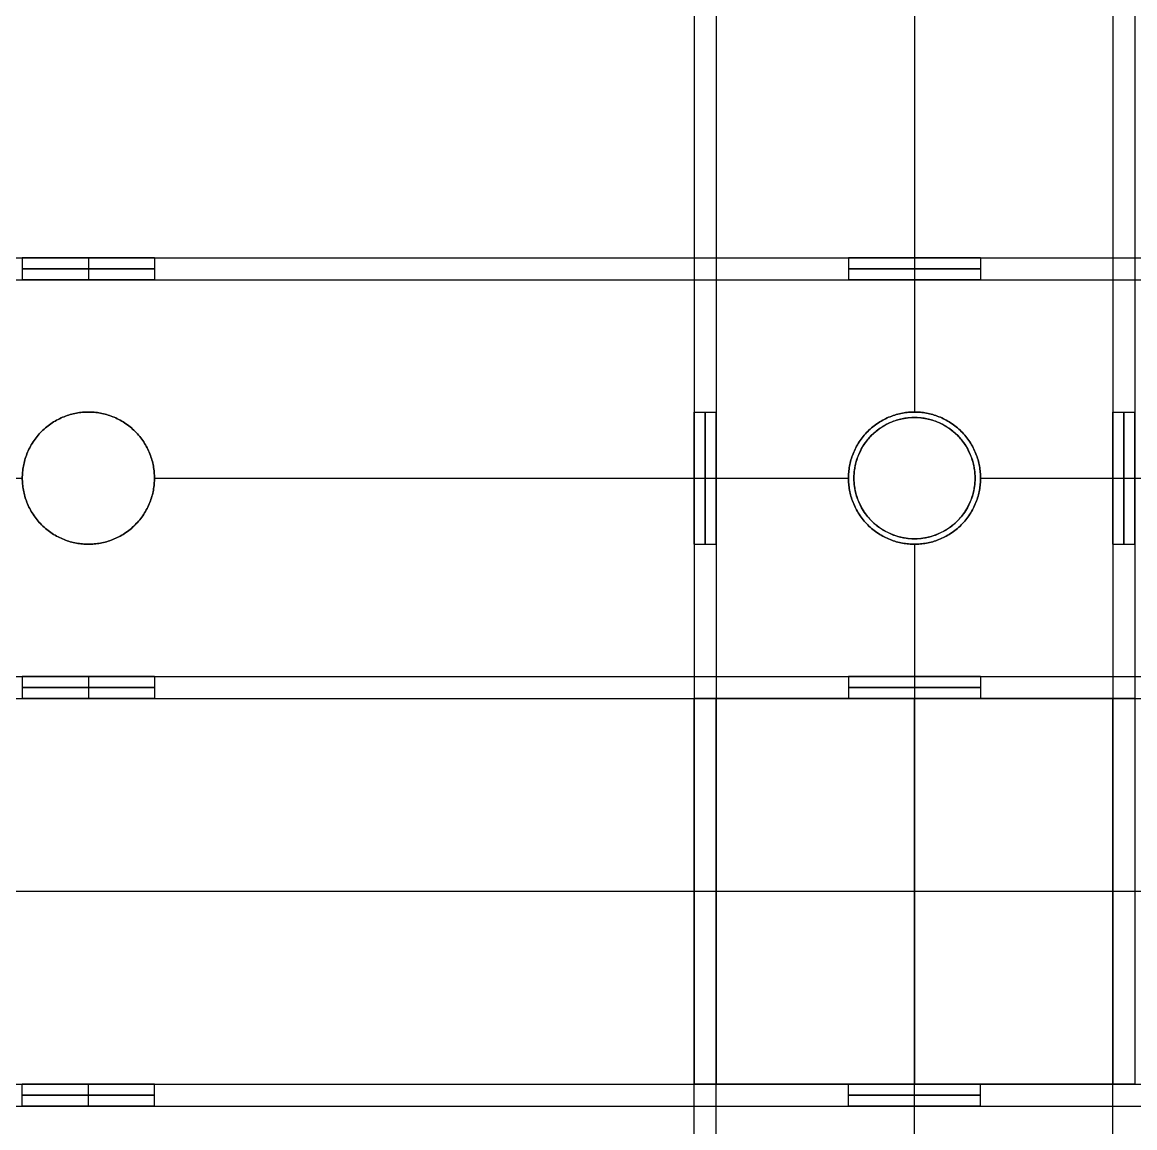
# Model space of a CAD drawing. Header units: millimetres. Extents: x -6529 to 809, y -8611 to 207.
# Drawn here: x 32.5 to 133.5, y -4374.7 to -4274.3 of the extents above; entities that cross this region are included whole.
import ezdxf

# ---------------------------------------------------------------- set-up
doc = ezdxf.new("R2010")
doc.units = ezdxf.units.MM
doc.header["$MEASUREMENT"] = 0
for name, color, linetype, true_color in [('gaten$11mm', 7, 'Continuous', 0xff6a35), ('platen', 7, 'Continuous', 0x007f00), ('staal', 5, 'Continuous', 0x0000ff)]:
    doc.layers.add(name, color=color, linetype=linetype, true_color=true_color)

# ---------------------------------------------------------------- blocks, each defined once
blk = doc.blocks.new('top plaat')
at = {"layer": 'platen'}
for p, q in [((620.5, -575), (620.5, -575, 18)), ((615, -580.5), (615, -580.5, 18)), ((626, -580.5), (626, -580.5, 18)), ((620.5, -586), (620.5, -586, 18)), ((0, -618), (1316, -618)), ((0, -618, 18), (1316, -618, 18))]:
    blk.add_line(p, q, dxfattribs=at)
blk.add_circle((620.5, -580.5, 9), 5.5, dxfattribs=at)
for points in [[(626, -580.5), (626, -586), (620.5, -586), (615, -586), (615, -580.5), (615, -575), (620.5, -575), (626, -575), (626, -580.5)], [(626, -580.5, 18), (626, -586, 18), (620.5, -586, 18), (615, -586, 18), (615, -580.5, 18), (615, -575, 18), (620.5, -575, 18), (626, -575, 18), (626, -580.5, 18)]]:
    blk.add_rational_spline(points, [1, 0.707106781187, 1, 0.707106781187, 1, 0.707106781187, 1, 0.707106781187, 1], degree=2, knots=[-37.699112, -37.699112, -37.699112, -28.274334, -28.274334, -18.849556, -18.849556, -9.424778, -9.424778, 0, 0, 0], dxfattribs=at)
blk = doc.blocks.new('plaat base')
at = {"layer": 'platen'}
for p, q in [((58, -600), (1258, -600)), ((58, -600, 18), (1258, -600, 18))]:
    blk.add_line(p, q, dxfattribs=at)

msp = doc.modelspace()

# ---------------------------------------------------------------- linework, layer by layer
at = {"layer": 'gaten$11mm'}
msp.add_circle((113.53, -4315.71), 5.5, dxfattribs=at)
at = {"layer": 'staal'}
for p, q in [((32.53, -4295.71, 1296), (32.53, -4297.71, 1296)), ((38.53, -4295.71, 1302), (38.53, -4297.71, 1302)), ((38.53, -4295.71, 1290), (38.53, -4297.71, 1290)), ((44.53, -4295.71, 1296), (44.53, -4297.71, 1296)), ((107.53, -4295.71, 1296), (107.53, -4297.71, 1296)), ((113.53, -4295.71, 1302), (113.53, -4297.71, 1302)), ((113.53, -4295.71, 1290), (113.53, -4297.71, 1290)), ((119.53, -4295.71, 1296), (119.53, -4297.71, 1296)), ((38.53, -4309.71, 1278), (38.53, -4309.71, 1276)), ((38.53, -4309.71, 1316), (38.53, -4309.71, 1314)), ((93.53, -4309.71, 20), (95.53, -4309.71, 20)), ((113.53, -4309.71, 2), (113.53, -4309.71)), ((113.53, -4309.71, 40), (113.53, -4309.71, 38)), ((113.53, -4309.71, 1278), (113.53, -4309.71, 1276)), ((113.53, -4309.71, 1316), (113.53, -4309.71, 1314)), ((131.53, -4309.71, 20), (133.53, -4309.71, 20)), ((32.53, -4315.71, 1278), (32.53, -4315.71, 1276)), ((32.53, -4315.71, 1316), (32.53, -4315.71, 1314)), ((44.53, -4315.71, 1278), (44.53, -4315.71, 1276)), ((44.53, -4315.71, 1316), (44.53, -4315.71, 1314)), ((93.53, -4315.71, 26), (95.53, -4315.71, 26)), ((93.53, -4315.71, 14), (95.53, -4315.71, 14)), ((107.53, -4315.71, 2), (107.53, -4315.71)), ((107.53, -4315.71, 40), (107.53, -4315.71, 38)), ((107.53, -4315.71, 1278), (107.53, -4315.71, 1276)), ((107.53, -4315.71, 1316), (107.53, -4315.71, 1314)), ((119.53, -4315.71, 2), (119.53, -4315.71)), ((119.53, -4315.71, 40), (119.53, -4315.71, 38)), ((119.53, -4315.71, 1278), (119.53, -4315.71, 1276)), ((119.53, -4315.71, 1316), (119.53, -4315.71, 1314)), ((131.53, -4315.71, 26), (133.53, -4315.71, 26)), ((131.53, -4315.71, 14), (133.53, -4315.71, 14)), ((38.53, -4321.71, 1278), (38.53, -4321.71, 1276)), ((38.53, -4321.71, 1316), (38.53, -4321.71, 1314)), ((93.53, -4321.71, 20), (95.53, -4321.71, 20)), ((113.53, -4321.71, 2), (113.53, -4321.71)), ((113.53, -4321.71, 40), (113.53, -4321.71, 38)), ((113.53, -4321.71, 1278), (113.53, -4321.71, 1276)), ((113.53, -4321.71, 1316), (113.53, -4321.71, 1314)), ((131.53, -4321.71, 20), (133.53, -4321.71, 20)), ((32.53, -4333.71, 1296), (32.53, -4335.71, 1296)), ((38.53, -4333.71, 1302), (38.53, -4335.71, 1302)), ((38.53, -4333.71, 1290), (38.53, -4335.71, 1290)), ((44.53, -4333.71, 1296), (44.53, -4335.71, 1296)), ((107.53, -4333.71, 1296), (107.53, -4335.71, 1296)), ((113.53, -4333.71, 1302), (113.53, -4335.71, 1302)), ((113.53, -4333.71, 1290), (113.53, -4335.71, 1290)), ((119.53, -4333.71, 1296), (119.53, -4335.71, 1296)), ((93.53, -4335.71, 1296), (95.53, -4335.71, 1296)), ((113.53, -4335.71, 1316), (113.53, -4335.71, 1314)), ((113.53, -4335.71, 1278), (113.53, -4335.71, 1276)), ((131.53, -4335.71, 1296), (133.53, -4335.71, 1296)), ((32.53, -4372.71, 20), (32.53, -4370.71, 20)), ((38.53, -4372.71, 26), (38.53, -4370.71, 26)), ((38.53, -4372.71, 14), (38.53, -4370.71, 14)), ((44.53, -4372.71, 20), (44.53, -4370.71, 20)), ((93.53, -4370.71, 20), (95.53, -4370.71, 20)), ((107.53, -4372.71, 20), (107.53, -4370.71, 20)), ((113.53, -4372.71, 26), (113.53, -4370.71, 26)), ((113.53, -4372.71, 14), (113.53, -4370.71, 14)), ((113.53, -4370.71, 40), (113.53, -4370.71, 38)), ((113.53, -4370.71, 2), (113.53, -4370.71)), ((119.53, -4372.71, 20), (119.53, -4370.71, 20)), ((131.53, -4370.71, 20), (133.53, -4370.71, 20))]:
    msp.add_line(p, q, dxfattribs=at)
for points in [[(93.53, -3735.21), (93.53, -4052.96), (93.53, -4370.71)], [(93.53, -3735.21, 40), (93.53, -4052.96, 40), (93.53, -4370.71, 40)], [(95.53, -3735.21, 2), (95.53, -4052.96, 2), (95.53, -4370.71, 2)], [(95.53, -3735.21, 38), (95.53, -4052.96, 38), (95.53, -4370.71, 38)], [(131.53, -3735.21, 2), (131.53, -4052.96, 2), (131.53, -4370.71, 2)], [(131.53, -3735.21, 38), (131.53, -4052.96, 38), (131.53, -4370.71, 38)], [(133.53, -3735.21), (133.53, -4052.96), (133.53, -4370.71)], [(133.53, -3735.21, 40), (133.53, -4052.96, 40), (133.53, -4370.71, 40)], [(93.53, -4246.71, 20), (93.53, -4278.21, 20), (93.53, -4309.71, 20)], [(95.53, -4246.71, 20), (95.53, -4278.21, 20), (95.53, -4309.71, 20)], [(113.53, -4246.71), (113.53, -4278.21), (113.53, -4309.71)], [(113.53, -4246.71, 40), (113.53, -4278.21, 40), (113.53, -4309.71, 40)], [(113.53, -4246.71, 2), (113.53, -4278.21, 2), (113.53, -4309.71, 2)], [(113.53, -4246.71, 38), (113.53, -4278.21, 38), (113.53, -4309.71, 38)], [(131.53, -4246.71, 20), (131.53, -4278.21, 20), (131.53, -4309.71, 20)], [(133.53, -4246.71, 20), (133.53, -4278.21, 20), (133.53, -4309.71, 20)], [(-466.97, -4295.71, 1276), (-149.22, -4295.71, 1276), (168.53, -4295.71, 1276)], [(-466.97, -4295.71, 1316), (-149.22, -4295.71, 1316), (168.53, -4295.71, 1316)], [(-30.47, -4295.71, 1296), (1.03, -4295.71, 1296), (32.53, -4295.71, 1296)], [(44.53, -4295.71, 1296), (76.03, -4295.71, 1296), (107.53, -4295.71, 1296)], [(119.53, -4295.71, 1296), (144.03, -4295.71, 1296), (168.53, -4295.71, 1296)], [(-466.97, -4297.71, 1278), (-149.22, -4297.71, 1278), (168.53, -4297.71, 1278)], [(-466.97, -4297.71, 1314), (-149.22, -4297.71, 1314), (168.53, -4297.71, 1314)], [(-30.47, -4297.71, 1296), (1.03, -4297.71, 1296), (32.53, -4297.71, 1296)], [(44.53, -4297.71, 1296), (76.03, -4297.71, 1296), (107.53, -4297.71, 1296)], [(119.53, -4297.71, 1296), (144.03, -4297.71, 1296), (168.53, -4297.71, 1296)], [(-30.47, -4315.71, 1276), (1.03, -4315.71, 1276), (32.53, -4315.71, 1276)], [(-30.47, -4315.71, 1316), (1.03, -4315.71, 1316), (32.53, -4315.71, 1316)], [(-30.47, -4315.71, 1278), (1.03, -4315.71, 1278), (32.53, -4315.71, 1278)], [(-30.47, -4315.71, 1314), (1.03, -4315.71, 1314), (32.53, -4315.71, 1314)], [(44.53, -4315.71, 1276), (76.03, -4315.71, 1276), (107.53, -4315.71, 1276)], [(44.53, -4315.71, 1316), (76.03, -4315.71, 1316), (107.53, -4315.71, 1316)], [(44.53, -4315.71, 1278), (76.03, -4315.71, 1278), (107.53, -4315.71, 1278)], [(44.53, -4315.71, 1314), (76.03, -4315.71, 1314), (107.53, -4315.71, 1314)], [(119.53, -4315.71, 1276), (144.03, -4315.71, 1276), (168.53, -4315.71, 1276)], [(119.53, -4315.71, 1316), (144.03, -4315.71, 1316), (168.53, -4315.71, 1316)], [(119.53, -4315.71, 1278), (144.03, -4315.71, 1278), (168.53, -4315.71, 1278)], [(119.53, -4315.71, 1314), (144.03, -4315.71, 1314), (168.53, -4315.71, 1314)], [(93.53, -4321.71, 20), (93.53, -4346.21, 20), (93.53, -4370.71, 20)], [(95.53, -4321.71, 20), (95.53, -4346.21, 20), (95.53, -4370.71, 20)], [(113.53, -4321.71), (113.53, -4346.21), (113.53, -4370.71)], [(113.53, -4321.71, 40), (113.53, -4346.21, 40), (113.53, -4370.71, 40)], [(113.53, -4321.71, 2), (113.53, -4346.21, 2), (113.53, -4370.71, 2)], [(113.53, -4321.71, 38), (113.53, -4346.21, 38), (113.53, -4370.71, 38)], [(131.53, -4321.71, 20), (131.53, -4346.21, 20), (131.53, -4370.71, 20)], [(133.53, -4321.71, 20), (133.53, -4346.21, 20), (133.53, -4370.71, 20)], [(-466.97, -4333.71, 1278), (-149.22, -4333.71, 1278), (168.53, -4333.71, 1278)], [(-466.97, -4333.71, 1314), (-149.22, -4333.71, 1314), (168.53, -4333.71, 1314)], [(-30.47, -4333.71, 1296), (1.03, -4333.71, 1296), (32.53, -4333.71, 1296)], [(44.53, -4333.71, 1296), (76.03, -4333.71, 1296), (107.53, -4333.71, 1296)], [(119.53, -4333.71, 1296), (144.03, -4333.71, 1296), (168.53, -4333.71, 1296)], [(-466.97, -4335.71, 1276), (-149.22, -4335.71, 1276), (168.53, -4335.71, 1276)], [(-466.97, -4335.71, 1316), (-149.22, -4335.71, 1316), (168.53, -4335.71, 1316)], [(-30.47, -4335.71, 1296), (1.03, -4335.71, 1296), (32.53, -4335.71, 1296)], [(44.53, -4335.71, 1296), (76.03, -4335.71, 1296), (107.53, -4335.71, 1296)], [(93.53, -4335.71, 1276), (113.53, -4335.71, 1276), (133.53, -4335.71, 1276)], [(93.53, -4971.21, 1276), (93.53, -4653.46, 1276), (93.53, -4335.71, 1276)], [(93.53, -4971.21, 1316), (93.53, -4653.46, 1316), (93.53, -4335.71, 1316)], [(133.53, -4335.71, 1316), (113.53, -4335.71, 1316), (93.53, -4335.71, 1316)], [(93.53, -4335.71, 1316), (93.53, -4335.71, 1296), (93.53, -4335.71, 1276)], [(93.53, -4384.71, 1296), (93.53, -4360.21, 1296), (93.53, -4335.71, 1296)], [(95.53, -4971.21, 1278), (95.53, -4653.46, 1278), (95.53, -4335.71, 1278)], [(131.53, -4335.71, 1278), (113.53, -4335.71, 1278), (95.53, -4335.71, 1278)], [(95.53, -4971.21, 1314), (95.53, -4653.46, 1314), (95.53, -4335.71, 1314)], [(95.53, -4335.71, 1278), (95.53, -4335.71, 1296), (95.53, -4335.71, 1314)], [(95.53, -4335.71, 1314), (113.53, -4335.71, 1314), (131.53, -4335.71, 1314)], [(95.53, -4384.71, 1296), (95.53, -4360.21, 1296), (95.53, -4335.71, 1296)], [(113.53, -4384.71, 1276), (113.53, -4360.21, 1276), (113.53, -4335.71, 1276)], [(113.53, -4384.71, 1316), (113.53, -4360.21, 1316), (113.53, -4335.71, 1316)], [(113.53, -4384.71, 1278), (113.53, -4360.21, 1278), (113.53, -4335.71, 1278)], [(113.53, -4384.71, 1314), (113.53, -4360.21, 1314), (113.53, -4335.71, 1314)], [(119.53, -4335.71, 1296), (144.03, -4335.71, 1296), (168.53, -4335.71, 1296)], [(131.53, -4971.21, 1278), (131.53, -4653.46, 1278), (131.53, -4335.71, 1278)], [(131.53, -4335.71, 1314), (131.53, -4335.71, 1296), (131.53, -4335.71, 1278)], [(131.53, -4971.21, 1314), (131.53, -4653.46, 1314), (131.53, -4335.71, 1314)], [(131.53, -4384.71, 1296), (131.53, -4360.21, 1296), (131.53, -4335.71, 1296)], [(-466.97, -4370.71), (-149.22, -4370.71), (168.53, -4370.71)], [(-466.97, -4370.71, 40), (-149.22, -4370.71, 40), (168.53, -4370.71, 40)], [(-30.47, -4370.71, 20), (1.03, -4370.71, 20), (32.53, -4370.71, 20)], [(44.53, -4370.71, 20), (76.03, -4370.71, 20), (107.53, -4370.71, 20)], [(93.53, -4370.71), (113.53, -4370.71), (133.53, -4370.71)], [(133.53, -4370.71, 40), (113.53, -4370.71, 40), (93.53, -4370.71, 40)], [(93.53, -4370.71, 40), (93.53, -4370.71, 20), (93.53, -4370.71)], [(131.53, -4370.71, 2), (113.53, -4370.71, 2), (95.53, -4370.71, 2)], [(95.53, -4370.71, 2), (95.53, -4370.71, 20), (95.53, -4370.71, 38)], [(95.53, -4370.71, 38), (113.53, -4370.71, 38), (131.53, -4370.71, 38)], [(119.53, -4370.71, 20), (144.03, -4370.71, 20), (168.53, -4370.71, 20)], [(131.53, -4370.71, 38), (131.53, -4370.71, 20), (131.53, -4370.71, 2)], [(133.53, -4370.71), (133.53, -4370.71, 20), (133.53, -4370.71, 40)], [(-466.97, -4372.71, 2), (-149.22, -4372.71, 2), (168.53, -4372.71, 2)], [(-466.97, -4372.71, 38), (-149.22, -4372.71, 38), (168.53, -4372.71, 38)], [(-30.47, -4372.71, 20), (1.03, -4372.71, 20), (32.53, -4372.71, 20)], [(44.53, -4372.71, 20), (76.03, -4372.71, 20), (107.53, -4372.71, 20)], [(119.53, -4372.71, 20), (144.03, -4372.71, 20), (168.53, -4372.71, 20)]]:
    msp.add_open_spline(points, degree=2, dxfattribs=at)
for points, weights, knots in [([(38.53, -4295.71, 1302), (44.53, -4295.71, 1302), (44.53, -4295.71, 1296), (44.53, -4295.71, 1290), (38.53, -4295.71, 1290), (32.53, -4295.71, 1290), (32.53, -4295.71, 1296), (32.53, -4295.71, 1302), (38.53, -4295.71, 1302)], [1, 0.707106781187, 1, 0.707106781187, 1, 0.707106781187, 1, 0.707106781187, 1], [0, 0, 0, 7.853982, 7.853982, 15.707963, 15.707963, 23.561945, 23.561945, 31.415927, 31.415927, 31.415927]), ([(113.53, -4295.71, 1302), (119.53, -4295.71, 1302), (119.53, -4295.71, 1296), (119.53, -4295.71, 1290), (113.53, -4295.71, 1290), (107.53, -4295.71, 1290), (107.53, -4295.71, 1296), (107.53, -4295.71, 1302), (113.53, -4295.71, 1302)], [1, 0.707106781187, 1, 0.707106781187, 1, 0.707106781187, 1, 0.707106781187, 1], [0, 0, 0, 7.853982, 7.853982, 15.707963, 15.707963, 23.561945, 23.561945, 31.415927, 31.415927, 31.415927]), ([(38.53, -4296.71, 1302), (44.53, -4296.71, 1302), (44.53, -4296.71, 1296), (44.53, -4296.71, 1290), (38.53, -4296.71, 1290), (32.53, -4296.71, 1290), (32.53, -4296.71, 1296), (32.53, -4296.71, 1302), (38.53, -4296.71, 1302)], [1, 0.707106781187, 1, 0.707106781187, 1, 0.707106781187, 1, 0.707106781187, 1], [0, 0, 0, 7.853982, 7.853982, 15.707963, 15.707963, 23.561945, 23.561945, 31.415927, 31.415927, 31.415927]), ([(113.53, -4296.71, 1302), (119.53, -4296.71, 1302), (119.53, -4296.71, 1296), (119.53, -4296.71, 1290), (113.53, -4296.71, 1290), (107.53, -4296.71, 1290), (107.53, -4296.71, 1296), (107.53, -4296.71, 1302), (113.53, -4296.71, 1302)], [1, 0.707106781187, 1, 0.707106781187, 1, 0.707106781187, 1, 0.707106781187, 1], [0, 0, 0, 7.853982, 7.853982, 15.707963, 15.707963, 23.561945, 23.561945, 31.415927, 31.415927, 31.415927]), ([(38.53, -4297.71, 1302), (32.53, -4297.71, 1302), (32.53, -4297.71, 1296), (32.53, -4297.71, 1290), (38.53, -4297.71, 1290), (44.53, -4297.71, 1290), (44.53, -4297.71, 1296), (44.53, -4297.71, 1302), (38.53, -4297.71, 1302)], [1, 0.707106781187, 1, 0.707106781187, 1, 0.707106781187, 1, 0.707106781187, 1], [-31.415927, -31.415927, -31.415927, -23.561945, -23.561945, -15.707963, -15.707963, -7.853982, -7.853982, 0, 0, 0]), ([(113.53, -4297.71, 1302), (107.53, -4297.71, 1302), (107.53, -4297.71, 1296), (107.53, -4297.71, 1290), (113.53, -4297.71, 1290), (119.53, -4297.71, 1290), (119.53, -4297.71, 1296), (119.53, -4297.71, 1302), (113.53, -4297.71, 1302)], [1, 0.707106781187, 1, 0.707106781187, 1, 0.707106781187, 1, 0.707106851018, 0.999999860338], [-31.415927, -31.415927, -31.415927, -23.561944, -23.561944, -15.707962, -15.707962, -7.85398, -7.85398, 0, 0, 0]), ([(38.53, -4321.71, 1276), (32.53, -4321.71, 1276), (32.53, -4315.71, 1276), (32.53, -4309.71, 1276), (38.53, -4309.71, 1276), (44.53, -4309.71, 1276), (44.53, -4315.71, 1276), (44.53, -4321.71, 1276), (38.53, -4321.71, 1276)], [1, 0.707106781187, 1, 0.707106781187, 1, 0.707106781187, 1, 0.707106781187, 1], [-31.415927, -31.415927, -31.415927, -23.561945, -23.561945, -15.707963, -15.707963, -7.853982, -7.853982, 0, 0, 0]), ([(38.53, -4321.71, 1316), (44.53, -4321.71, 1316), (44.53, -4315.71, 1316), (44.53, -4309.71, 1316), (38.53, -4309.71, 1316), (32.53, -4309.71, 1316), (32.53, -4315.71, 1316), (32.53, -4321.71, 1316), (38.53, -4321.71, 1316)], [1, 0.707106781187, 1, 0.707106781187, 1, 0.707106781187, 1, 0.707106781187, 1], [0, 0, 0, 7.853982, 7.853982, 15.707963, 15.707963, 23.561945, 23.561945, 31.415927, 31.415927, 31.415927]), ([(38.53, -4321.71, 1278), (44.53, -4321.71, 1278), (44.53, -4315.71, 1278), (44.53, -4309.71, 1278), (38.53, -4309.71, 1278), (32.53, -4309.71, 1278), (32.53, -4315.71, 1278), (32.53, -4321.71, 1278), (38.53, -4321.71, 1278)], [1, 0.707106781187, 1, 0.707106781187, 1, 0.707106781187, 1, 0.707106781187, 1], [0, 0, 0, 7.853982, 7.853982, 15.707963, 15.707963, 23.561945, 23.561945, 31.415927, 31.415927, 31.415927]), ([(38.53, -4321.71, 1314), (32.53, -4321.71, 1314), (32.53, -4315.71, 1314), (32.53, -4309.71, 1314), (38.53, -4309.71, 1314), (44.53, -4309.71, 1314), (44.53, -4315.71, 1314), (44.53, -4321.71, 1314), (38.53, -4321.71, 1314)], [1, 0.707106781187, 1, 0.707106781187, 1, 0.707106781187, 1, 0.707106781187, 1], [-31.415927, -31.415927, -31.415927, -23.561945, -23.561945, -15.707963, -15.707963, -7.853982, -7.853982, 0, 0, 0]), ([(38.53, -4321.71, 1277), (44.53, -4321.71, 1277), (44.53, -4315.71, 1277), (44.53, -4309.71, 1277), (38.53, -4309.71, 1277), (32.53, -4309.71, 1277), (32.53, -4315.71, 1277), (32.53, -4321.71, 1277), (38.53, -4321.71, 1277)], [1, 0.707106781187, 1, 0.707106781187, 1, 0.707106781187, 1, 0.707106781187, 1], [0, 0, 0, 7.853982, 7.853982, 15.707963, 15.707963, 23.561945, 23.561945, 31.415927, 31.415927, 31.415927]), ([(38.53, -4321.71, 1315), (44.53, -4321.71, 1315), (44.53, -4315.71, 1315), (44.53, -4309.71, 1315), (38.53, -4309.71, 1315), (32.53, -4309.71, 1315), (32.53, -4315.71, 1315), (32.53, -4321.71, 1315), (38.53, -4321.71, 1315)], [1, 0.707106781187, 1, 0.707106781187, 1, 0.707106781187, 1, 0.707106781187, 1], [0, 0, 0, 7.853982, 7.853982, 15.707963, 15.707963, 23.561945, 23.561945, 31.415927, 31.415927, 31.415927]), ([(93.53, -4315.71, 26), (93.53, -4321.71, 26), (93.53, -4321.71, 20), (93.53, -4321.71, 14), (93.53, -4315.71, 14), (93.53, -4309.71, 14), (93.53, -4309.71, 20), (93.53, -4309.71, 26), (93.53, -4315.71, 26)], [1, 0.707106781187, 1, 0.707106781187, 1, 0.707106781187, 1, 0.707106781187, 1], [0, 0, 0, 7.853982, 7.853982, 15.707963, 15.707963, 23.561945, 23.561945, 31.415927, 31.415927, 31.415927]), ([(94.53, -4315.71, 26), (94.53, -4321.71, 26), (94.53, -4321.71, 20), (94.53, -4321.71, 14), (94.53, -4315.71, 14), (94.53, -4309.71, 14), (94.53, -4309.71, 20), (94.53, -4309.71, 26), (94.53, -4315.71, 26)], [1, 0.707106781187, 1, 0.707106781187, 1, 0.707106781187, 1, 0.707106781187, 1], [0, 0, 0, 7.853982, 7.853982, 15.707963, 15.707963, 23.561945, 23.561945, 31.415927, 31.415927, 31.415927]), ([(95.53, -4315.71, 26), (95.53, -4309.71, 26), (95.53, -4309.71, 20), (95.53, -4309.71, 14), (95.53, -4315.71, 14), (95.53, -4321.71, 14), (95.53, -4321.71, 20), (95.53, -4321.71, 26), (95.53, -4315.71, 26)], [1, 0.707106781187, 1, 0.707106781187, 1, 0.707106781187, 1, 0.707106851018, 0.999999860338], [-31.415927, -31.415927, -31.415927, -23.561944, -23.561944, -15.707962, -15.707962, -7.85398, -7.85398, 0, 0, 0]), ([(119.53, -4315.71), (119.53, -4309.71), (113.53, -4309.71), (107.53, -4309.71), (107.53, -4315.71), (107.53, -4321.71), (113.53, -4321.71), (119.53, -4321.71), (119.53, -4315.71)], [1, 0.707106781187, 1, 0.707106781187, 1, 0.707106781187, 1, 0.707106781187, 1], [-31.415927, -31.415927, -31.415927, -23.561945, -23.561945, -15.707963, -15.707963, -7.853982, -7.853982, 0, 0, 0]), ([(119.53, -4315.71, 40), (119.53, -4321.71, 40), (113.53, -4321.71, 40), (107.53, -4321.71, 40), (107.53, -4315.71, 40), (107.53, -4309.71, 40), (113.53, -4309.71, 40), (119.53, -4309.71, 40), (119.53, -4315.71, 40)], [1, 0.707106781187, 1, 0.707106781187, 1, 0.707106781187, 1, 0.707106781187, 1], [0, 0, 0, 7.853982, 7.853982, 15.707963, 15.707963, 23.561945, 23.561945, 31.415927, 31.415927, 31.415927]), ([(119.53, -4315.71, 2), (119.53, -4321.71, 2), (113.53, -4321.71, 2), (107.53, -4321.71, 2), (107.53, -4315.71, 2), (107.53, -4309.71, 2), (113.53, -4309.71, 2), (119.53, -4309.71, 2), (119.53, -4315.71, 2)], [1, 0.707106781187, 1, 0.707106781187, 1, 0.707106781187, 1, 0.707106781187, 1], [0, 0, 0, 7.853982, 7.853982, 15.707963, 15.707963, 23.561945, 23.561945, 31.415927, 31.415927, 31.415927]), ([(119.53, -4315.71, 38), (119.53, -4309.71, 38), (113.53, -4309.71, 38), (107.53, -4309.71, 38), (107.53, -4315.71, 38), (107.53, -4321.71, 38), (113.53, -4321.71, 38), (119.53, -4321.71, 38), (119.53, -4315.71, 38)], [1, 0.707106781187, 1, 0.707106781187, 1, 0.707106781187, 1, 0.707106781187, 1], [-31.415927, -31.415927, -31.415927, -23.561945, -23.561945, -15.707963, -15.707963, -7.853982, -7.853982, 0, 0, 0]), ([(119.53, -4315.71, 1), (119.53, -4321.71, 1), (113.53, -4321.71, 1), (107.53, -4321.71, 1), (107.53, -4315.71, 1), (107.53, -4309.71, 1), (113.53, -4309.71, 1), (119.53, -4309.71, 1), (119.53, -4315.71, 1)], [1, 0.707106781187, 1, 0.707106781187, 1, 0.707106781187, 1, 0.707106781187, 1], [0, 0, 0, 7.853982, 7.853982, 15.707963, 15.707963, 23.561945, 23.561945, 31.415927, 31.415927, 31.415927]), ([(119.53, -4315.71, 39), (119.53, -4321.71, 39), (113.53, -4321.71, 39), (107.53, -4321.71, 39), (107.53, -4315.71, 39), (107.53, -4309.71, 39), (113.53, -4309.71, 39), (119.53, -4309.71, 39), (119.53, -4315.71, 39)], [1, 0.707106781187, 1, 0.707106781187, 1, 0.707106781187, 1, 0.707106781187, 1], [0, 0, 0, 7.853982, 7.853982, 15.707963, 15.707963, 23.561945, 23.561945, 31.415927, 31.415927, 31.415927]), ([(113.53, -4321.71, 1276), (107.53, -4321.71, 1276), (107.53, -4315.71, 1276), (107.53, -4309.71, 1276), (113.53, -4309.71, 1276), (119.53, -4309.71, 1276), (119.53, -4315.71, 1276), (119.53, -4321.71, 1276), (113.53, -4321.71, 1276)], [1, 0.707106781187, 1, 0.707106781187, 1, 0.707106781187, 1, 0.707106781187, 1], [-31.415927, -31.415927, -31.415927, -23.561945, -23.561945, -15.707963, -15.707963, -7.853982, -7.853982, 0, 0, 0]), ([(113.53, -4321.71, 1316), (119.53, -4321.71, 1316), (119.53, -4315.71, 1316), (119.53, -4309.71, 1316), (113.53, -4309.71, 1316), (107.53, -4309.71, 1316), (107.53, -4315.71, 1316), (107.53, -4321.71, 1316), (113.53, -4321.71, 1316)], [1, 0.707106781187, 1, 0.707106781187, 1, 0.707106781187, 1, 0.707106781187, 1], [0, 0, 0, 7.853982, 7.853982, 15.707963, 15.707963, 23.561945, 23.561945, 31.415927, 31.415927, 31.415927]), ([(113.53, -4321.71, 1278), (119.53, -4321.71, 1278), (119.53, -4315.71, 1278), (119.53, -4309.71, 1278), (113.53, -4309.71, 1278), (107.53, -4309.71, 1278), (107.53, -4315.71, 1278), (107.53, -4321.71, 1278), (113.53, -4321.71, 1278)], [1, 0.707106781187, 1, 0.707106781187, 1, 0.707106781187, 1, 0.707106781187, 1], [0, 0, 0, 7.853982, 7.853982, 15.707963, 15.707963, 23.561945, 23.561945, 31.415927, 31.415927, 31.415927]), ([(113.53, -4321.71, 1314), (107.53, -4321.71, 1314), (107.53, -4315.71, 1314), (107.53, -4309.71, 1314), (113.53, -4309.71, 1314), (119.53, -4309.71, 1314), (119.53, -4315.71, 1314), (119.53, -4321.71, 1314), (113.53, -4321.71, 1314)], [1, 0.707106781187, 1, 0.707106781187, 1, 0.707106781187, 1, 0.707106781187, 1], [-31.415927, -31.415927, -31.415927, -23.561945, -23.561945, -15.707963, -15.707963, -7.853982, -7.853982, 0, 0, 0]), ([(113.53, -4321.71, 1277), (119.53, -4321.71, 1277), (119.53, -4315.71, 1277), (119.53, -4309.71, 1277), (113.53, -4309.71, 1277), (107.53, -4309.71, 1277), (107.53, -4315.71, 1277), (107.53, -4321.71, 1277), (113.53, -4321.71, 1277)], [1, 0.707106781187, 1, 0.707106781187, 1, 0.707106781187, 1, 0.707106781187, 1], [0, 0, 0, 7.853982, 7.853982, 15.707963, 15.707963, 23.561945, 23.561945, 31.415927, 31.415927, 31.415927]), ([(113.53, -4321.71, 1315), (119.53, -4321.71, 1315), (119.53, -4315.71, 1315), (119.53, -4309.71, 1315), (113.53, -4309.71, 1315), (107.53, -4309.71, 1315), (107.53, -4315.71, 1315), (107.53, -4321.71, 1315), (113.53, -4321.71, 1315)], [1, 0.707106781187, 1, 0.707106781187, 1, 0.707106781187, 1, 0.707106781187, 1], [0, 0, 0, 7.853982, 7.853982, 15.707963, 15.707963, 23.561945, 23.561945, 31.415927, 31.415927, 31.415927]), ([(131.53, -4315.71, 26), (131.53, -4321.71, 26), (131.53, -4321.71, 20), (131.53, -4321.71, 14), (131.53, -4315.71, 14), (131.53, -4309.71, 14), (131.53, -4309.71, 20), (131.53, -4309.71, 26), (131.53, -4315.71, 26)], [0.999999860338, 0.707106851018, 1, 0.707106781187, 1, 0.707106781187, 1, 0.707106851018, 0.999999860338], [0, 0, 0, 7.853981, 7.853981, 15.707963, 15.707963, 23.561946, 23.561946, 31.415927, 31.415927, 31.415927]), ([(132.53, -4315.71, 26), (132.53, -4321.71, 26), (132.53, -4321.71, 20), (132.53, -4321.71, 14), (132.53, -4315.71, 14), (132.53, -4309.71, 14), (132.53, -4309.71, 20), (132.53, -4309.71, 26), (132.53, -4315.71, 26)], [1, 0.707106781187, 1, 0.707106781187, 1, 0.707106781187, 1, 0.707106781187, 1], [0, 0, 0, 7.853982, 7.853982, 15.707963, 15.707963, 23.561945, 23.561945, 31.415927, 31.415927, 31.415927]), ([(133.53, -4315.71, 26), (133.53, -4309.71, 26), (133.53, -4309.71, 20), (133.53, -4309.71, 14), (133.53, -4315.71, 14), (133.53, -4321.71, 14), (133.53, -4321.71, 20), (133.53, -4321.71, 26), (133.53, -4315.71, 26)], [1, 0.707106781187, 1, 0.707106781187, 1, 0.707106781187, 1, 0.707106781187, 1], [-31.415927, -31.415927, -31.415927, -23.561945, -23.561945, -15.707963, -15.707963, -7.853982, -7.853982, 0, 0, 0]), ([(38.53, -4333.71, 1302), (44.53, -4333.71, 1302), (44.53, -4333.71, 1296), (44.53, -4333.71, 1290), (38.53, -4333.71, 1290), (32.53, -4333.71, 1290), (32.53, -4333.71, 1296), (32.53, -4333.71, 1302), (38.53, -4333.71, 1302)], [0.999999860338, 0.707106851018, 1, 0.707106781187, 1, 0.707106781187, 1, 0.707106851018, 0.999999860338], [0, 0, 0, 7.853981, 7.853981, 15.707963, 15.707963, 23.561946, 23.561946, 31.415927, 31.415927, 31.415927]), ([(113.53, -4333.71, 1302), (119.53, -4333.71, 1302), (119.53, -4333.71, 1296), (119.53, -4333.71, 1290), (113.53, -4333.71, 1290), (107.53, -4333.71, 1290), (107.53, -4333.71, 1296), (107.53, -4333.71, 1302), (113.53, -4333.71, 1302)], [0.999999860338, 0.707106851018, 1, 0.707106781187, 1, 0.707106781187, 1, 0.707106851018, 0.999999860338], [0, 0, 0, 7.853981, 7.853981, 15.707963, 15.707963, 23.561946, 23.561946, 31.415927, 31.415927, 31.415927]), ([(38.53, -4334.71, 1302), (44.53, -4334.71, 1302), (44.53, -4334.71, 1296), (44.53, -4334.71, 1290), (38.53, -4334.71, 1290), (32.53, -4334.71, 1290), (32.53, -4334.71, 1296), (32.53, -4334.71, 1302), (38.53, -4334.71, 1302)], [1, 0.707106781187, 1, 0.707106781187, 1, 0.707106781187, 1, 0.707106781187, 1], [0, 0, 0, 7.853982, 7.853982, 15.707963, 15.707963, 23.561945, 23.561945, 31.415927, 31.415927, 31.415927]), ([(113.53, -4334.71, 1302), (119.53, -4334.71, 1302), (119.53, -4334.71, 1296), (119.53, -4334.71, 1290), (113.53, -4334.71, 1290), (107.53, -4334.71, 1290), (107.53, -4334.71, 1296), (107.53, -4334.71, 1302), (113.53, -4334.71, 1302)], [1, 0.707106781187, 1, 0.707106781187, 1, 0.707106781187, 1, 0.707106781187, 1], [0, 0, 0, 7.853982, 7.853982, 15.707963, 15.707963, 23.561945, 23.561945, 31.415927, 31.415927, 31.415927]), ([(38.53, -4335.71, 1302), (32.53, -4335.71, 1302), (32.53, -4335.71, 1296), (32.53, -4335.71, 1290), (38.53, -4335.71, 1290), (44.53, -4335.71, 1290), (44.53, -4335.71, 1296), (44.53, -4335.71, 1302), (38.53, -4335.71, 1302)], [1, 0.707106781187, 1, 0.707106781187, 1, 0.707106781187, 1, 0.707106781187, 1], [-31.415927, -31.415927, -31.415927, -23.561945, -23.561945, -15.707963, -15.707963, -7.853982, -7.853982, 0, 0, 0]), ([(113.53, -4335.71, 1302), (107.53, -4335.71, 1302), (107.53, -4335.71, 1296), (107.53, -4335.71, 1290), (113.53, -4335.71, 1290), (119.53, -4335.71, 1290), (119.53, -4335.71, 1296), (119.53, -4335.71, 1302), (113.53, -4335.71, 1302)], [1, 0.707106781187, 1, 0.707106781187, 1, 0.707106781187, 1, 0.707106781187, 1], [-31.415927, -31.415927, -31.415927, -23.561945, -23.561945, -15.707963, -15.707963, -7.853982, -7.853982, 0, 0, 0]), ([(38.53, -4370.71, 26), (32.53, -4370.71, 26), (32.53, -4370.71, 20), (32.53, -4370.71, 14), (38.53, -4370.71, 14), (44.53, -4370.71, 14), (44.53, -4370.71, 20), (44.53, -4370.71, 26), (38.53, -4370.71, 26)], [1, 0.707106781187, 1, 0.707106781187, 1, 0.707106781187, 1, 0.707106781187, 1], [-31.415927, -31.415927, -31.415927, -23.561945, -23.561945, -15.707963, -15.707963, -7.853982, -7.853982, 0, 0, 0]), ([(113.53, -4370.71, 26), (107.53, -4370.71, 26), (107.53, -4370.71, 20), (107.53, -4370.71, 14), (113.53, -4370.71, 14), (119.53, -4370.71, 14), (119.53, -4370.71, 20), (119.53, -4370.71, 26), (113.53, -4370.71, 26)], [1, 0.707106781187, 1, 0.707106781187, 1, 0.707106781187, 1, 0.707106781187, 1], [-31.415927, -31.415927, -31.415927, -23.561945, -23.561945, -15.707963, -15.707963, -7.853982, -7.853982, 0, 0, 0]), ([(38.53, -4371.71, 26), (44.53, -4371.71, 26), (44.53, -4371.71, 20), (44.53, -4371.71, 14), (38.53, -4371.71, 14), (32.53, -4371.71, 14), (32.53, -4371.71, 20), (32.53, -4371.71, 26), (38.53, -4371.71, 26)], [1, 0.707106781187, 1, 0.707106781187, 1, 0.707106781187, 1, 0.707106781187, 1], [0, 0, 0, 7.853982, 7.853982, 15.707963, 15.707963, 23.561945, 23.561945, 31.415927, 31.415927, 31.415927]), ([(113.53, -4371.71, 26), (119.53, -4371.71, 26), (119.53, -4371.71, 20), (119.53, -4371.71, 14), (113.53, -4371.71, 14), (107.53, -4371.71, 14), (107.53, -4371.71, 20), (107.53, -4371.71, 26), (113.53, -4371.71, 26)], [1, 0.707106781187, 1, 0.707106781187, 1, 0.707106781187, 1, 0.707106781187, 1], [0, 0, 0, 7.853982, 7.853982, 15.707963, 15.707963, 23.561945, 23.561945, 31.415927, 31.415927, 31.415927]), ([(38.53, -4372.71, 26), (44.53, -4372.71, 26), (44.53, -4372.71, 20), (44.53, -4372.71, 14), (38.53, -4372.71, 14), (32.53, -4372.71, 14), (32.53, -4372.71, 20), (32.53, -4372.71, 26), (38.53, -4372.71, 26)], [0.999999860338, 0.707106851018, 1, 0.707106781187, 1, 0.707106781187, 1, 0.707106851018, 0.999999860338], [0, 0, 0, 7.853981, 7.853981, 15.707963, 15.707963, 23.561946, 23.561946, 31.415927, 31.415927, 31.415927]), ([(113.53, -4372.71, 26), (119.53, -4372.71, 26), (119.53, -4372.71, 20), (119.53, -4372.71, 14), (113.53, -4372.71, 14), (107.53, -4372.71, 14), (107.53, -4372.71, 20), (107.53, -4372.71, 26), (113.53, -4372.71, 26)], [0.999999860338, 0.707106851018, 1, 0.707106781187, 1, 0.707106781187, 1, 0.707106851018, 0.999999860338], [0, 0, 0, 7.853981, 7.853981, 15.707963, 15.707963, 23.561946, 23.561946, 31.415927, 31.415927, 31.415927])]:
    msp.add_rational_spline(points, weights, degree=2, knots=knots, dxfattribs=at)

# ---------------------------------------------------------------- block references
at = {"layer": 'platen'}
for name, p in [('top plaat', (-506.97, -3735.21, 1316)), ('plaat base', (-506.97, -3753.21, 40))]:
    msp.add_blockref(name, p, dxfattribs=at)

doc.saveas('drawing.dxf')
